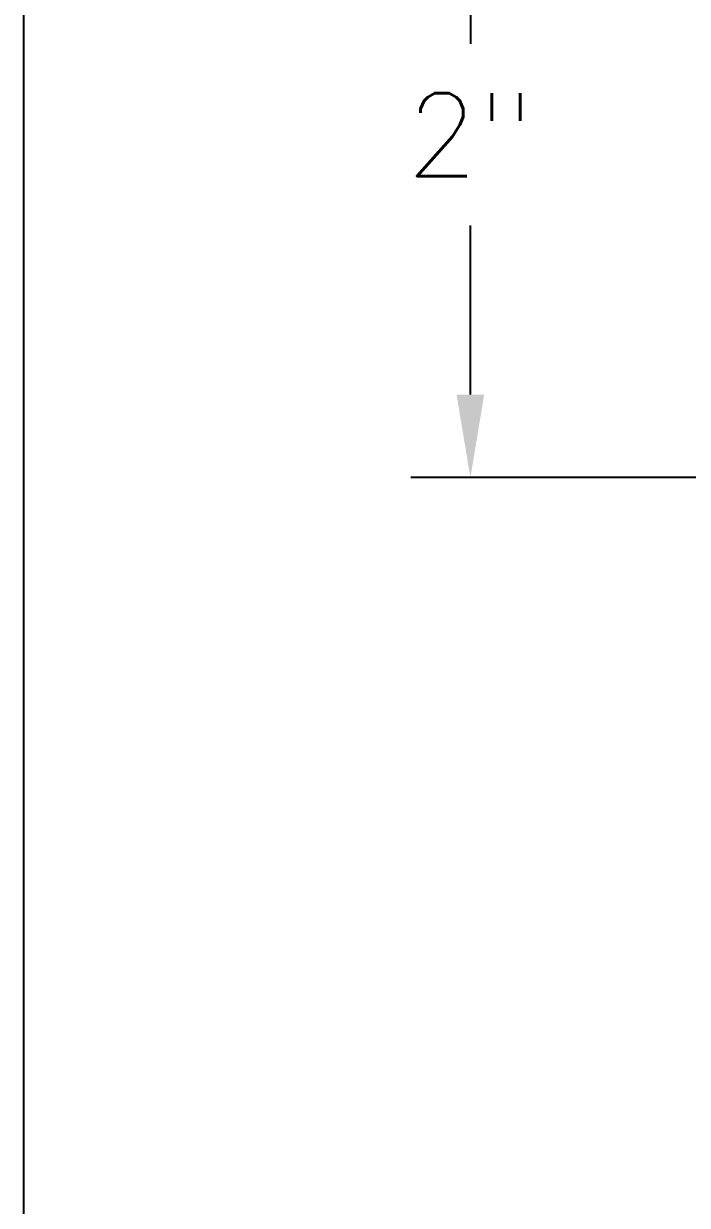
# Model space of a CAD drawing. Header units: inches. Extents: x 3.8 to 36.3, y 0.9 to 43.6.
# Drawn here: x 3.827 to 5.826, y 15.583 to 19.142 of the extents above; entities that cross this region are included whole.
import ezdxf

# ---------------------------------------------------------------- set-up
doc = ezdxf.new("R2010")
doc.units = ezdxf.units.IN
doc.header["$MEASUREMENT"] = 0
doc.layers.add('R-ANNO-DIMS', color=3, linetype='Continuous')
doc.layers.add('R-SWTS-OTLN', color=2, linetype='Continuous')
doc.styles.add('SWTSTEXT', font='romans.shx')
doc.dimstyles.new('SWTSARCH', dxfattribs={"dimtxt": 0.25, "dimasz": 0.25, "dimexe": 0.179688, "dimexo": 0.0625, "dimgap": 0.125, "dimtad": 1, "dimtih": 1, "dimtoh": 1, "dimdec": 4, "dimzin": 4, "dimdsep": 46, "dimlunit": 4, "dimtxsty": 'SWTSTEXT', "dimcen": 0.1875, "dimdle": 0.179688, "dimclrd": 256, "dimclre": 256, "dimclrt": 256, "dimadec": 0, "dimazin": 1, "dimtfac": 1, "dimtdec": 4, "dimtofl": 0, "dimtmove": 0, "dimatfit": 3, "dimfxl": 0, "dimfrac": 2, "dimtolj": 1, "dimtzin": 4, "dimlwd": -1, "dimlwe": -1, "dimarcsym": 0})

# ---------------------------------------------------------------- blocks, each defined once
blk = doc.blocks.new('*D8')
at = {"layer": 'Defpoints', "color": 0}
for p in [(5.1723, 19.7748), (6.0842, 19.7748), (6.0842, 17.7751)]:
    blk.add_point(p, dxfattribs=at)
at = {"layer": 'R-ANNO-DIMS'}
for p, q in [((6.0217, 19.7748), (4.9926, 19.7748)), ((5.1723, 19.5248), (5.1723, 19.0817)), ((5.1723, 18.0251), (5.1723, 18.534)), ((6.0217, 17.7751), (4.9926, 17.7751))]:
    blk.add_line(p, q, dxfattribs=at)
for points in [[(5.1306, 19.5248), (5.214, 19.5248), (5.1723, 19.7748)], [(5.1306, 18.0251), (5.214, 18.0251), (5.1723, 17.7751)]]:
    blk.add_solid(points, dxfattribs=at)
at = {"layer": 'R-ANNO-DIMS', "insert": (5.1723, 18.8079), "char_height": 0.25, "attachment_point": 5, "style": 'SWTSTEXT'}
blk.add_mtext('\\A1;2"', dxfattribs=at)

msp = doc.modelspace()

# ---------------------------------------------------------------- linework, layer by layer
at = {"layer": 'R-SWTS-OTLN'}
msp.add_lwpolyline([(3.8269, 0.87124), (36.25157, 0.87124), (36.25157, 43.60239), (3.8269, 43.60239)], close=True, dxfattribs=at)

# ---------------------------------------------------------------- dimensions: what is measured, and where the dimension line sits
at = {"layer": 'R-ANNO-DIMS'}
dim = msp.add_linear_dim(base=(5.17231, 19.7748), p1=(6.08423, 17.77514), p2=(6.08423, 19.7748), angle=90, dimstyle='SWTSARCH', dxfattribs=at)
dim.commit()
dim.dimension.update_dxf_attribs({"geometry": '*D8', "text_midpoint": (5.17231, 18.80785), "dimtype": 160})

doc.saveas('drawing.dxf')
